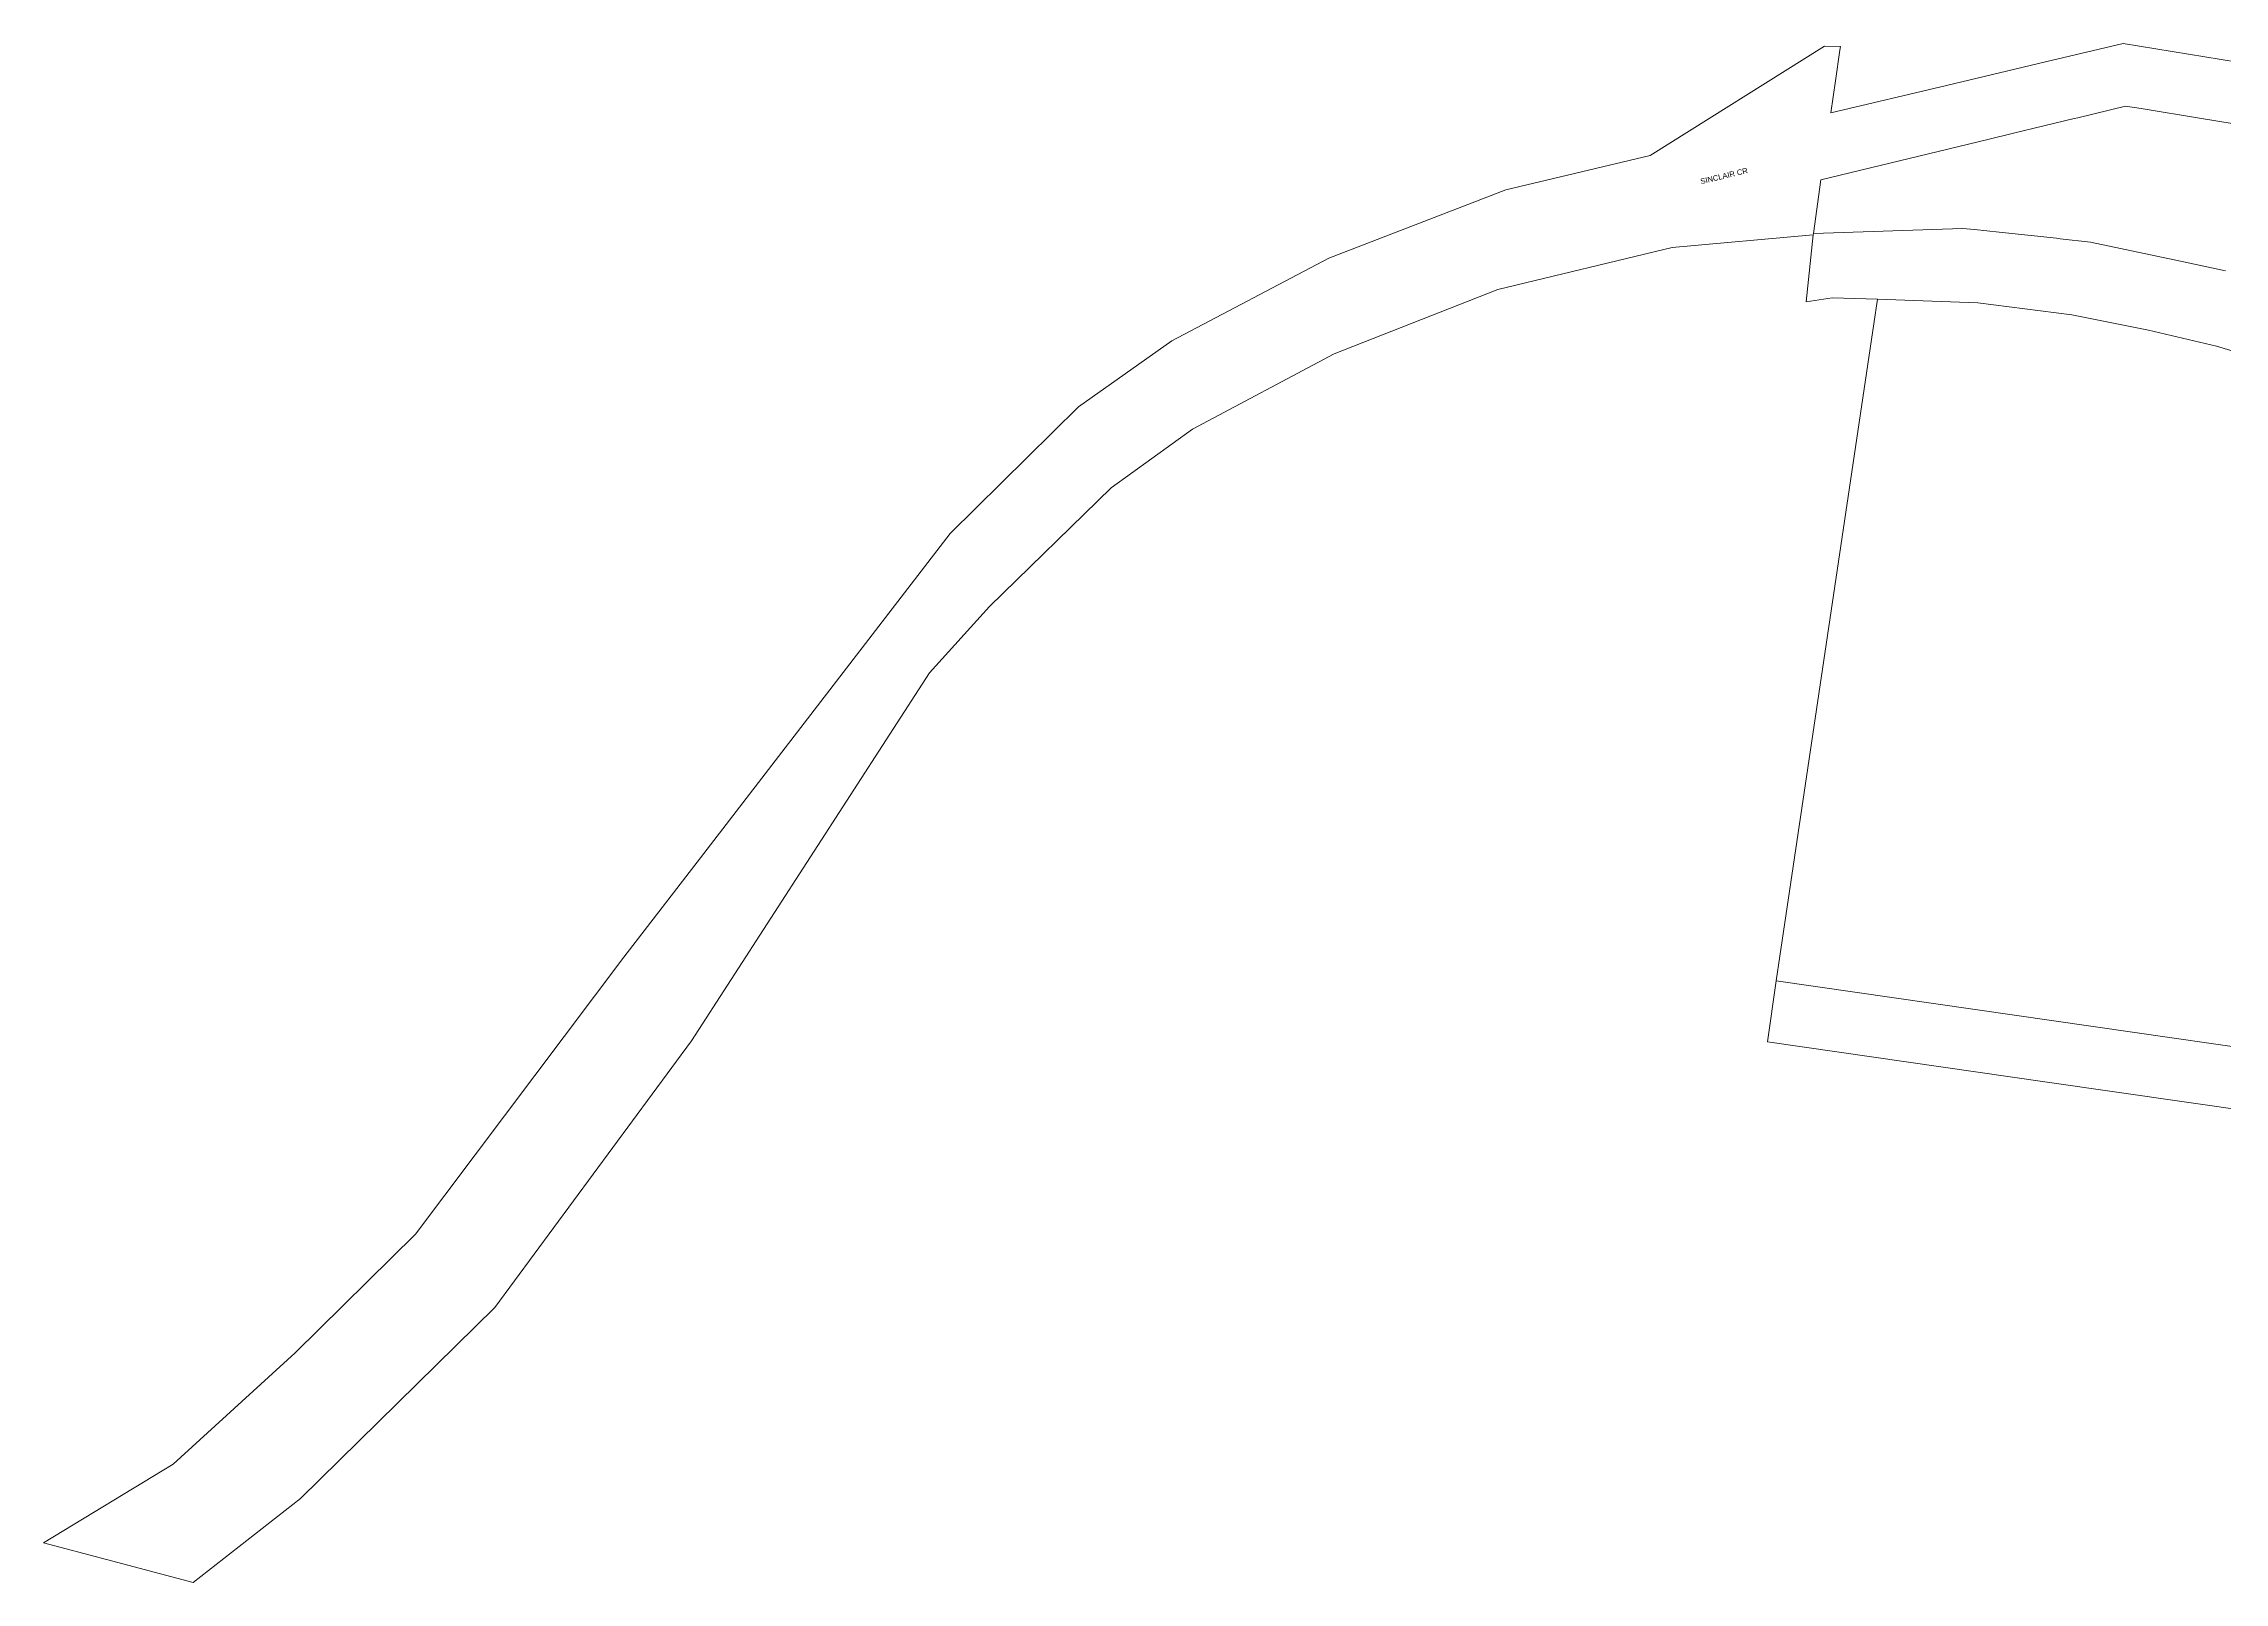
# Model space of a CAD drawing. Header units: metres. Extents: x 255732 to 259619, y 6266370 to 6267655.
# Drawn here: x 255732 to 256447, y 6266954 to 6267459 of the extents above; entities that cross this region are included whole.
import ezdxf

# ---------------------------------------------------------------- set-up
doc = ezdxf.new("R2010")
doc.units = ezdxf.units.M
doc.layers.add('Cadastre Land Parcels_SP_EXT', color=9, linetype='Continuous', lineweight=5)
doc.layers.add('Cadastre Roads_SP_EXT', color=9, linetype='Continuous', lineweight=5)
doc.styles.get("Standard").update_dxf_attribs({"font": 'arial.ttf'})

msp = doc.modelspace()

# ---------------------------------------------------------------- linework, layer by layer
at = {"layer": 'Cadastre Land Parcels_SP_EXT', "linetype": 'Continuous'}
msp.add_lwpolyline([(256447.78, 6267384.42), (256433.03, 6267387.55), (256413.32, 6267391.76), (256403.48, 6267393.84), (256393.46, 6267394.92), (256392.33, 6267395.05), (256373.45, 6267397.06), (256365.41, 6267397.91), (256365.41, 6267397.91), (256361.39, 6267398.31), (256312.48, 6267396.61), (256312.42, 6267396.17), (256310.12, 6267374.2), (256318.64, 6267375.53), (256333.57, 6267375.04), (256366.42, 6267373.85), (256397.32, 6267369.92), (256422.53, 6267364.91), (256444.75, 6267359.62), (256466.89, 6267353.02)], dxfattribs=at)
msp.add_lwpolyline([(256686.14, 6267221.98), (256674.07, 6267231.49), (256649.3, 6267249.13), (256615.62, 6267271.58), (256556.96, 6267309.66), (256550.29, 6267313.94), (256527.94, 6267326.42), (256505, 6267337.77), (256483.81, 6267346.95), (256466.89, 6267353.02), (256444.75, 6267359.62), (256422.53, 6267364.91), (256397.32, 6267369.92), (256366.42, 6267373.85), (256333.57, 6267375.04), (256300.31, 6267151.29), (256573.64, 6267111.93), (256593.06, 6267109.14), (256668.56, 6267098.27), (256686.14, 6267221.98)], close=True, dxfattribs=at)
at = {"layer": 'Cadastre Roads_SP_EXT', "linetype": 'Continuous'}
for p, q in [((256316.13, 6267458.14), (256258.88, 6267422.22)), ((256321.36, 6267457.99), (256316.13, 6267458.14)), ((256319.7, 6267446.73), (256321.18, 6267456.77)), ((256321.18, 6267456.77), (256321.36, 6267457.99)), ((256414.2, 6267458.96), (256388.71, 6267452.94)), ((256473.87, 6267449.2), (256414.2, 6267458.96)), ((256388.71, 6267452.94), (256356.21, 6267445.22)), ((256318.17, 6267436.24), (256319.7, 6267446.73)), ((256356.21, 6267445.22), (256318.17, 6267436.24)), ((256378.2, 6267429.55), (256398.07, 6267434.36)), ((256398.07, 6267434.36), (256399.27, 6267434.65)), ((256399.27, 6267434.65), (256414.98, 6267438.46)), ((256414.98, 6267438.46), (256420.03, 6267437.63)), ((256420.03, 6267437.63), (256439.89, 6267434.39)), ((256439.89, 6267434.39), (256460.05, 6267431.1)), ((256314.98, 6267414.24), (256369.74, 6267427.5)), ((256369.74, 6267427.5), (256378.2, 6267429.55)), ((256258.88, 6267422.22), (256211.54, 6267410.98)), ((256312.48, 6267396.61), (256314.98, 6267414.24)), ((256211.54, 6267410.98), (256153.5, 6267388.49)), ((256208.96, 6267378.21), (256266.09, 6267392)), ((256266.09, 6267392), (256312.42, 6267396.17)), ((256312.42, 6267396.17), (256312.48, 6267396.61)), ((256153.5, 6267388.49), (256101.97, 6267361.44)), ((256155.17, 6267357.08), (256208.96, 6267378.21)), ((256101.97, 6267361.44), (256071.27, 6267339.77)), ((256108.74, 6267332.4), (256155.17, 6267357.08)), ((256071.27, 6267339.77), (256029.15, 6267298.18)), ((256082, 6267313.1), (256108.74, 6267332.4)), ((256042.03, 6267274.21), (256082, 6267313.1)), ((256029.15, 6267298.18), (255947.21, 6267191.68)), ((256022.36, 6267252.4), (256042.03, 6267274.21)), ((255944.28, 6267131.61), (256022.36, 6267252.4)), ((255947.21, 6267191.68), (255922.09, 6267159.03)), ((255922.09, 6267159.03), (255853.71, 6267068.17)), ((255879.73, 6267044.03), (255944.28, 6267131.61)), ((255853.71, 6267068.17), (255814.14, 6267029.19)), ((255815.91, 6266981.36), (255879.73, 6267044.03)), ((255814.14, 6267029.19), (255774.13, 6266992.7)), ((255774.13, 6266992.7), (255731.6, 6266966.87)), ((255780.65, 6266953.85), (255815.91, 6266981.36)), ((255731.6, 6266966.87), (255752.25, 6266961.38)), ((255731.6, 6266966.87), (255731.6, 6266966.87)), ((255752.25, 6266961.38), (255780.65, 6266953.85))]:
    msp.add_line(p, q, dxfattribs=at)
msp.add_lwpolyline([(256573.64, 6267111.93), (256300.31, 6267151.29), (256297.38, 6267131.31), (256389.25, 6267118.06), (256479.89, 6267105), (256570.38, 6267091.91), (256572, 6267101.85), (256573.64, 6267111.93)], close=True, dxfattribs=at)

# ---------------------------------------------------------------- texts
at = {"layer": 'Cadastre Roads_SP_EXT'}
msp.add_text('SINCLAIR CR', height=1.8, rotation=13.46363, dxfattribs=at).set_placement((256275.64, 6267412.8))

doc.saveas('drawing.dxf')
